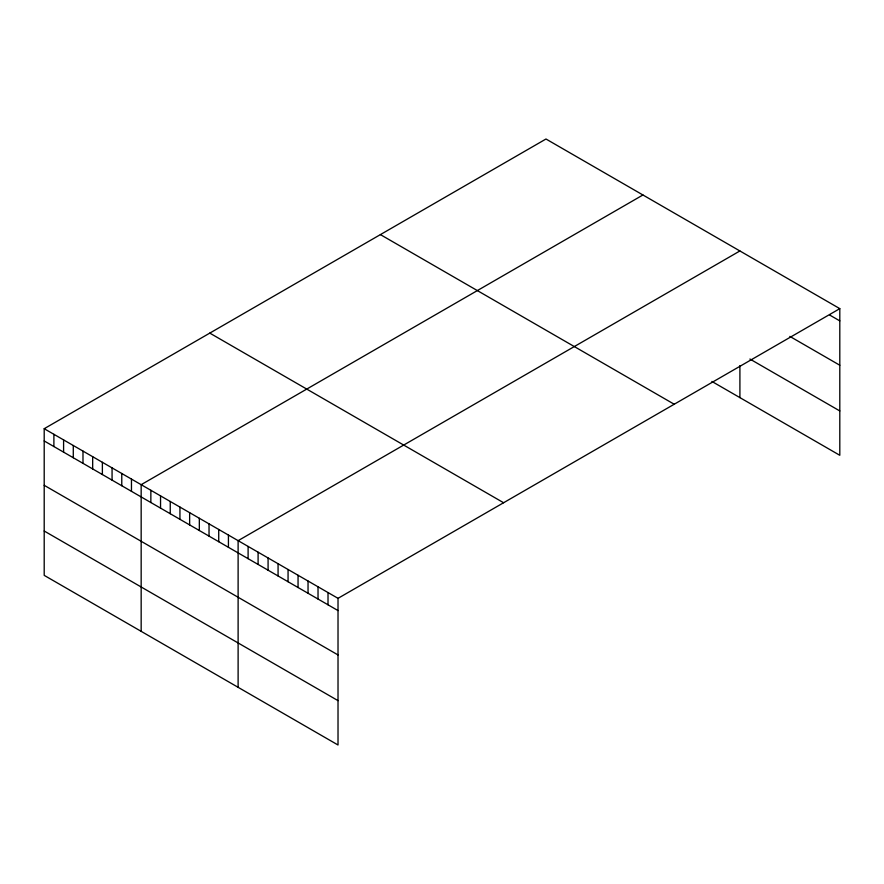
<?xml version="1.0" encoding="UTF-8"?>
<svg xmlns="http://www.w3.org/2000/svg" width="884" height="884" viewBox="0 0 884 884"><rect width="100%" height="100%" fill="white"/><g stroke="black" fill="none" stroke-linecap="round" stroke-linejoin="round"><path stroke-width="1.33" d="M44.2 428.707L338.019 598.335L338.019 744.991L44.2 575.362L44.2 428.707L545.981 139.009L839.8 308.638L839.8 455.293L711.896 381.446M642.944 194.977L141.164 484.686L141.164 631.342M739.908 250.957L238.116 540.665L238.116 687.321M338.019 598.335L839.8 308.638M829.811 315.113L839.8 320.881M789.854 336.395L839.8 365.236M749.897 359.026L839.8 410.938M380.396 234.603L674.216 404.242M209.784 333.102L503.604 502.742M44.2 440.95L338.019 610.579M44.2 485.305L338.019 654.945M44.2 531.008L338.019 700.636M739.908 365.578L739.908 397.623M328.019 592.567L328.019 604.811M318.03 586.799L318.03 599.054M308.041 581.042L308.041 593.286M298.052 575.274L298.052 587.517M288.062 569.506L288.062 581.749M278.073 563.738L278.073 575.981M268.084 557.97L268.084 570.213M258.095 552.202L258.095 564.445M248.106 546.434L248.106 558.677M228.426 535.063L228.426 547.307M218.724 529.472L218.724 541.715M209.033 523.869L209.033 536.113M199.331 518.278L199.331 530.522M189.64 512.676L189.64 524.919M179.938 507.073L179.938 519.317M170.247 501.482L170.247 513.726M160.545 495.88L160.545 508.123M150.855 490.288L150.855 502.532M131.462 479.084L131.462 491.327M121.771 473.493L121.771 485.736M112.069 467.89L112.069 480.134M102.378 462.299L102.378 474.542M92.676 456.697L92.676 468.94M82.985 451.094L82.985 463.338M73.284 445.503L73.284 457.746M63.593 439.901L63.593 452.144M53.891 434.309L53.891 446.553"/></g></svg>
